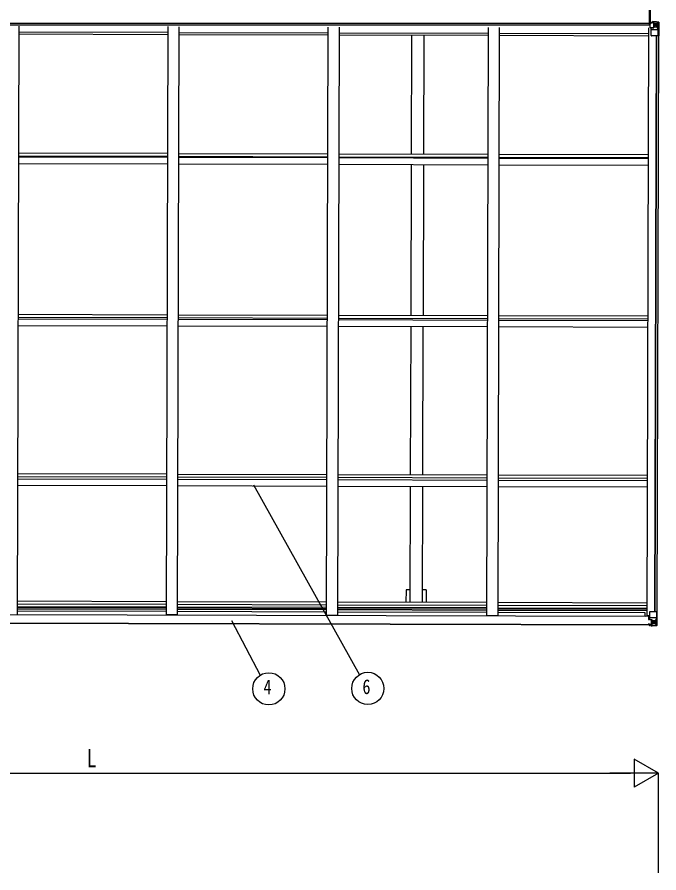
# Model space of a CAD drawing. Units: millimetres, scale not verified. Extents: x -10512 to 10512, y -7425 to 7425.
# Drawn here: x 506 to 3375, y -189 to 3637 of the extents above; entities that cross this region are included whole.
import ezdxf
from ezdxf.enums import TextEntityAlignment as Align

# ---------------------------------------------------------------- set-up
doc = ezdxf.new("R2010")
doc.units = ezdxf.units.MM
doc.header["$LTSCALE"] = 30
for name, color, linetype in [('0-4_YKK_13', 4, 'Continuous'), ('0-5_YKK_A1', 4, 'Continuous'), ('0-6_YKK_D', 6, 'Continuous')]:
    doc.layers.add(name, color=color, linetype=linetype)
doc.styles.add('ＭＳ ゴシック', font='')
doc.styles.get('ＭＳ ゴシック').set_extended_font_data('MS Gothic')

msp = doc.modelspace()

# ---------------------------------------------------------------- linework, layer by layer
at = {"layer": '0-4_YKK_13'}
for p, q in [((3336.04, 3590.59), (3336.1, 3610.75)), ((3337.1, 3611.46), (3346.1, 3611.49)), ((3346.11, 3616.81), (3346.1, 3610.86)), ((3352.54, 3589.6), (3352.61, 3616.39)), ((3364.59, 3607.11), (3352.59, 3607.15)), ((3352.61, 3616.28), (3364.61, 3615.46)), ((3360.05, 3599.93), (3360.05, 3598.97)), ((3366.92, 3607.05), (3364.59, 3607.12)), ((3364.7, 3615.45), (3372.62, 3614.96)), ((3366.88, 3593.58), (3366.92, 3607.05)), ((3367.78, 3610.56), (3370.53, 3614.22)), ((3371.6, 3553.34), (3371.76, 3613.92)), ((3371.76, 3613.99), (3371.76, 3613.92)), ((3373.67, 3615), (3373.67, 3615.04)), ((3374.61, 3614.04), (3374.44, 3553.33)), ((3346.04, 3589.62), (3337.04, 3589.68)), ((3340.44, 3554.42), (3340.53, 3587.52)), ((3364.51, 3580.03), (3340.51, 3580.09)), ((3349.02, 3589.61), (3341.36, 3588.41)), ((3341.36, 3587.78), (3351.71, 3589.4)), ((3341.36, 3588.41), (3341.36, 3587.78)), ((3352.54, 3589.6), (3346.04, 3589.62)), ((3351.71, 3589.4), (3351.71, 3589.61)), ((3352.55, 3593.59), (3364.55, 3593.56)), ((3371.12, 3580.22), (3364.51, 3580.03)), ((3364.55, 3593.56), (3366.88, 3593.58)), ((3364.55, 3593.56), (3364.55, 3593.56)), ((3371.12, 3580.22), (3367.02, 3592.32)), ((3374.44, 3553.33), (3341.44, 3553.42)), ((3312.82, 959.31), (3333.32, 959.26)), ((3328.82, 959.27), (3328.77, 943.48)), ((3333.37, 977.34), (3333.28, 944.24)), ((3364.53, 978.25), (3334.37, 978.33)), ((3364.53, 978.25), (3364.36, 917.67)), ((3327.21, 920.65), (3327.22, 922.22)), ((3327.21, 920.65), (3327.21, 919.65)), ((3328.21, 920.65), (3327.21, 920.65)), ((3327.22, 922.34), (3327.22, 922.22)), ((3328.21, 919.64), (3328.21, 920.65)), ((3333.21, 920.64), (3328.21, 920.65)), ((3328.77, 943.48), (3329.77, 943.47)), ((3329.78, 945.2), (3328.78, 945.2)), ((3328.81, 955.35), (3333.31, 955.34)), ((3333.82, 943.42), (3329.77, 943.47)), ((3333.22, 922.25), (3333.21, 920.64)), ((3333.22, 922.25), (3343.22, 922.31)), ((3357.3, 951.6), (3333.3, 951.67)), ((3334.1, 943.98), (3344.44, 942.3)), ((3334.1, 943.34), (3334.1, 943.98)), ((3344.44, 941.66), (3334.1, 943.34)), ((3335.21, 920.4), (3343.21, 920.38)), ((3335.21, 920.37), (3343.21, 920.35)), ((3339.77, 942.42), (3339.72, 922.69)), ((3339.72, 922.69), (3339.72, 922.45)), ((3343.61, 922.68), (3339.72, 922.69)), ((3339.73, 926.32), (3343.73, 926.31)), ((3339.75, 934.52), (3343.75, 934.51)), ((3343.22, 922.31), (3343.21, 921.38)), ((3343.21, 921.38), (3343.71, 921.38)), ((3343.21, 921.38), (3343.21, 920.38)), ((3343.21, 920.38), (3343.21, 920.35)), ((3343.22, 922.47), (3343.22, 922.31)), ((3343.22, 922.31), (3343.22, 922.31)), ((3343.71, 921.02), (3345.21, 921.01)), ((3343.72, 924.55), (3345.22, 924.55)), ((3343.76, 938.11), (3345.26, 938.1)), ((3344.44, 942.3), (3344.44, 941.66)), ((3346.22, 924.54), (3345.22, 924.55)), ((3357.22, 924.51), (3345.22, 924.55)), ((3357.26, 938.07), (3345.26, 938.1)), ((3351.76, 931.73), (3351.76, 932.69)), ((3359.55, 924.56), (3357.22, 924.51)), ((3357.26, 938.07), (3357.26, 938.07)), ((3357.26, 938.07), (3359.59, 938.03)), ((3363.91, 951.37), (3357.3, 951.6)), ((3359.59, 938.03), (3359.55, 924.56)), ((3363.91, 951.37), (3359.73, 939.3)), ((3360.4, 921.05), (3363.12, 917.38)), ((3333.4, 917.14), (3331.71, 917.57)), ((3333.4, 917.14), (3333.7, 917.14)), ((3333.7, 917.14), (3333.7, 917.57)), ((3338.7, 916.73), (3338.7, 917.55)), ((3338.7, 916.73), (3343.7, 916.81)), ((3338.7, 916.32), (3338.7, 916.73)), ((3338.7, 916.32), (3338.7, 915.81)), ((3345.2, 916.19), (3338.7, 915.81)), ((3338.7, 915.81), (3338.7, 914.92)), ((3338.7, 914.92), (3345.2, 915.3)), ((3345.2, 915.42), (3357.2, 916.17)), ((3357.29, 916.17), (3365.21, 916.63)), ((3364.36, 917.6), (3364.36, 917.67)), ((3366.26, 916.58), (3366.26, 916.54)), ((3366.26, 916.53), (3366.26, 916.53)), ((3367.2, 917.53), (3367.2, 917.57))]:
    msp.add_line(p, q, dxfattribs=at)
for points in [[(3334.15, 3605.32), (3333.15, 3605.32), (3333.15, 3668.32), (3334.15, 3668.32)], [(3336.1, 3610.75), (3336.11, 3610.85), (3346.1, 3610.86)], [(3373.67, 3615.04), (3364.61, 3615.62), (3346.11, 3616.81)], [(3358.13, 3600.89), (3357.17, 3600.9), (3357.17, 3601.86), (3358.13, 3601.85)], [(3360.05, 3598.97), (3359.09, 3598.97), (3359.09, 3599.93)], [(3359.1, 3602.81), (3359.1, 3603.77), (3360.06, 3603.77), (3360.06, 3602.81)], [(3361.01, 3601.85), (3361.97, 3601.84), (3361.97, 3600.88), (3361.01, 3600.89)], [(3367.2, 917.57), (3367.37, 978.24), (3364.53, 978.25)], [(3333.22, 922.25), (3333.22, 922.26), (3327.22, 922.22)], [(3328.22, 922.38), (3343.22, 922.47), (3343.22, 922.47)], [(3329.77, 943.47), (3329.78, 945.2), (3333.28, 945.21)], [(3343.21, 921.38), (3335.21, 921.4), (3335.21, 919.63)], [(3338.7, 916.32), (3343.7, 916.31), (3343.77, 941.77)], [(3366.26, 916.53), (3357.2, 916.01), (3345.2, 915.3), (3345.27, 941.4)], [(3350.8, 929.81), (3349.84, 929.81), (3349.84, 930.77), (3350.8, 930.77)], [(3352.71, 928.84), (3352.71, 927.88), (3351.75, 927.89), (3351.75, 928.85)], [(3351.76, 932.69), (3352.72, 932.68), (3352.72, 931.72)], [(3353.68, 930.76), (3354.64, 930.76), (3354.64, 929.8), (3353.68, 929.8)]]:
    msp.add_lwpolyline(points, dxfattribs=at)
msp.add_lwpolyline([(3334.15, 3605.32), (3334.15, 3668.32), (3335.65, 3668.32), (3335.65, 3605.32)], close=True, dxfattribs=at)
for centre in [(3359.57, 3601.37), (3352.24, 930.29)]:
    msp.add_circle(centre, 5.3, dxfattribs=at)
for centre, radius, start, end in [((3358.13, 3599.93), 0.96, 359.84268, 89.84268), ((3358.14, 3602.81), 0.96, 269.84268, 359.84268), ((3361.01, 3599.93), 0.96, 89.84268, 179.84268), ((3361.02, 3602.81), 0.96, 179.84268, 269.84268), ((3370.48, 3614.05), 1.28, 357.38373, 48.66437), ((3372.49, 3627.65), 12.7, 264.73957, 270.59803), ((3373.61, 3614.05), 1, 359.8419, 86.34252), ((3373.61, 3614.04), 0.999, 359.89186, 86.40029), ((3373.61, 3614), 0.999, 359.89186, 86.40029), ((3341.47, 3587.48), 0.937, 96.57502, 177.5206), ((3341.47, 3586.85), 0.937, 96.57502, 177.5206), ((3351.61, 3590.33), 0.937, 276.57502, 308.90871), ((3341.44, 3554.42), 1, 179.84268, 269.84268), ((3334.37, 977.33), 1, 89.84268, 179.84268), ((3328.06, 914.69), 7.69, 88.81267, 96.27694), ((3334.21, 944.91), 0.937, 182.16477, 263.11035), ((3334.21, 944.27), 0.937, 182.16477, 263.11035), ((3343.21, 919.88), 0.5, 359.84377, 89.84377), ((3343.21, 919.85), 0.5, 359.8407, 89.8396), ((3343.22, 922.81), 0.5, 270.37164, 359.88733), ((3343.21, 922.98), 0.513, 271.72296, 0.88976), ((3344.33, 941.37), 0.937, 2.16477, 83.11035), ((3344.33, 940.73), 0.937, 2.16477, 83.11035), ((3350.79, 928.85), 0.96, 359.84268, 89.84268), ((3350.8, 931.73), 0.96, 269.84268, 359.84268), ((3353.67, 928.84), 0.96, 89.84268, 179.84268), ((3353.68, 931.72), 0.96, 179.84268, 269.84268), ((3363.08, 917.55), 1.28, 311.021, 2.30164), ((3365.01, 903.93), 12.7, 89.08734, 94.94579), ((3366.2, 917.58), 0.999, 273.28508, 359.79351), ((3366.2, 917.54), 0.999, 273.28508, 359.79351), ((3366.2, 917.53), 1, 273.34285, 359.84347)]:
    msp.add_arc(centre, radius, start, end, dxfattribs=at)
for centre, major_axis, ratio, start_param, end_param in [((3337.1, 3610.75), (-1, -0.01), 0.707053, 4.7036637, 6.124411), ((3446.34, 3606.89), (-81.75, 0.22), 0.061163, 6.2824128, 6.2831853), ((3369.79, 3606.96), (-0.02, 5), 0.573921, 0.7672717, 1.551125), ((3371.47, 3612.03), (0.03, 3), 0.466854, 0.125683, 0.7596956), ((3371.67, 3615.13), (-2, 0.13), 0.060933, 2.0712557, 3.1453404), ((3172.7, 3627.91), (-200.96, 12.91), 0.060933, 3.1453404, 3.145839), ((3337.04, 3590.59), (-1, 0.023), 0.906239, 0.0187047, 1.589501), ((3368.29, 3593.6), (0, 3), 0.468246, 1.5772882, 2.0127935), ((3370.41, 3582.57), (-0.85, 2.32), 0.403757, 3.0087805, 3.9744392), ((3438.97, 924.29), (-81.75, 0.22), 0.061163, 0, 0.0007725), ((3362.43, 924.64), (-0.04, -5), 0.573921, 4.7320603, 5.5159136), ((3361, 938.01), (-0.01, -3), 0.468246, 4.2703918, 4.7058971), ((3363.18, 949.03), (-0.86, -2.32), 0.403757, 2.3087461, 3.2744049), ((3364.08, 919.56), (0.02, -3), 0.466854, 5.5234897, 6.1575023), ((3364.26, 916.46), (-2, -0.12), 0.060933, 3.1378449, 4.2119296), ((3165.23, 904.78), (-201.03, -11.81), 0.060933, 3.1373463, 3.1378449)]:
    msp.add_ellipse(centre, major_axis=major_axis, ratio=ratio, start_param=start_param, end_param=end_param, dxfattribs=at)
at = {"layer": '0-5_YKK_A1'}
for p, q in [((3333.15, 3608.38), (-1639.85, 3608.65)), ((3333.15, 3601.69), (-1639.85, 3601.69)), ((3333.15, 3601.69), (3333.15, 3605.32)), ((3335.61, 3615.23), (3346.11, 3615.2)), ((513.55, 3596.24), (506.33, 967.62)), ((1178.89, 3567.6), (512.89, 3569.43)), ((1179.13, 3558.47), (513.14, 3560.3)), ((1179.54, 3594.41), (1172.33, 965.8)), ((1229.54, 3594.27), (1222.33, 965.66)), ((1894.88, 3565.63), (1228.89, 3567.46)), ((1895.54, 3592.45), (1888.32, 963.83)), ((1945.54, 3592.31), (1938.32, 963.69)), ((2610.88, 3563.67), (1944.88, 3565.5)), ((2611.54, 3590.48), (2604.32, 961.86)), ((2661.54, 3590.34), (2654.32, 961.73)), ((3326.88, 3561.7), (2660.88, 3563.53)), ((3327.54, 3588.51), (3320.32, 959.9)), ((1895.13, 3556.5), (1229.13, 3558.33)), ((2611.13, 3554.54), (1945.13, 3556.37)), ((2268.94, 3555.48), (2267.48, 3023.56)), ((2323.94, 3555.33), (2322.48, 3023.41)), ((3327.13, 3552.57), (2661.13, 3554.4)), ((3362.74, 3553.36), (3355.67, 978.28)), ((3363.44, 3553.36), (3356.37, 978.27)), ((3372.44, 3553.34), (3365.37, 978.25)), ((1177.98, 3026.55), (511.99, 3028.38)), ((1893.98, 3024.59), (1227.98, 3026.42)), ((2609.98, 3022.62), (1943.98, 3024.45)), ((1177.94, 3009.24), (511.94, 3011.07)), ((1177.95, 3013.54), (511.95, 3015.37)), ((1893.93, 3007.28), (1227.94, 3009.11)), ((1893.95, 3011.57), (1227.95, 3013.4)), ((2609.93, 3005.31), (1943.93, 3007.14)), ((2609.94, 3009.61), (1943.95, 3011.44)), ((3325.93, 3003.35), (2659.93, 3005.17)), ((3325.94, 3007.64), (2659.94, 3009.47)), ((3325.98, 3020.66), (2659.98, 3022.49)), ((1177.86, 2979.48), (511.86, 2981.31)), ((1893.85, 2977.52), (1227.86, 2979.35)), ((2609.85, 2975.55), (1943.85, 2977.38)), ((2267.35, 2976.49), (2265.5, 2302.13)), ((2322.35, 2976.34), (2320.5, 2301.98)), ((3325.85, 2973.59), (2659.85, 2975.41)), ((1176, 2305.12), (510.01, 2306.95)), ((1892, 2303.16), (1226, 2304.98)), ((2608, 2301.19), (1942, 2303.02)), ((3324, 2299.22), (2658, 2301.05)), ((1175.95, 2285.02), (509.95, 2286.85)), ((1175.97, 2292.17), (509.97, 2293.99)), ((1891.95, 2283.05), (1225.95, 2284.88)), ((1891.97, 2290.2), (1225.97, 2292.03)), ((2607.94, 2281.09), (1941.95, 2282.91)), ((2607.96, 2288.23), (1941.97, 2290.06)), ((3323.94, 2279.12), (2657.94, 2280.95)), ((3323.96, 2286.27), (2657.96, 2288.1)), ((1175.87, 2255.58), (509.87, 2257.4)), ((1891.87, 2253.61), (1225.87, 2255.44)), ((2607.86, 2251.64), (1941.87, 2253.47)), ((2265.36, 2252.58), (2263.54, 1589.76)), ((2320.36, 2252.43), (2318.54, 1589.61)), ((3323.86, 2249.68), (2657.86, 2251.51)), ((1173.99, 1569.76), (507.99, 1571.59)), ((1174.01, 1579.92), (508.02, 1581.75)), ((1174.05, 1592.76), (508.05, 1594.58)), ((1889.98, 1567.8), (1223.98, 1569.63)), ((1890.01, 1577.95), (1224.01, 1579.78)), ((1890.05, 1590.79), (1224.05, 1592.62)), ((2606.01, 1575.99), (1940.01, 1577.82)), ((2606.04, 1588.82), (1940.05, 1590.65)), ((3322, 1574.02), (2656.01, 1575.85)), ((3322.04, 1586.86), (2656.04, 1588.69)), ((1173.91, 1540.8), (507.91, 1542.63)), ((1889.9, 1538.83), (1223.91, 1540.66)), ((2605.9, 1536.87), (1939.9, 1538.7)), ((2605.98, 1565.83), (1939.98, 1567.66)), ((2263.4, 1537.81), (2261.98, 1020.24)), ((2318.4, 1537.66), (2316.98, 1020.09)), ((3321.9, 1534.9), (2655.9, 1536.73)), ((3321.98, 1563.87), (2655.98, 1565.69)), ((2334.83, 1076.31), (2317.13, 1076.36)), ((2334.83, 1076.31), (2334.68, 1020.04)), ((506.41, 997.1), (1172.41, 995.28)), ((1172.42, 999.06), (506.42, 1000.89)), ((1172.45, 1010.41), (506.45, 1012.24)), ((1172.48, 1023.23), (506.49, 1025.06)), ((1222.41, 995.14), (1888.41, 993.31)), ((1888.42, 997.1), (1222.42, 998.93)), ((1888.45, 1008.44), (1222.45, 1010.27)), ((1888.48, 1021.27), (1222.48, 1023.09)), ((2604.41, 995.13), (1938.42, 996.96)), ((2604.44, 1006.48), (1938.45, 1008.3)), ((2604.48, 1019.3), (1938.48, 1021.13)), ((3320.41, 993.16), (2654.41, 994.99)), ((3320.44, 1004.51), (2654.44, 1006.34)), ((3320.48, 1017.33), (2654.48, 1019.16)), ((-1634.17, 971.47), (3312.81, 957.89)), ((1172.36, 978.84), (506.37, 980.67)), ((1172.39, 988.21), (506.39, 990.03)), ((1172.33, 965.8), (1222.33, 965.66)), ((1888.36, 976.87), (1222.36, 978.7)), ((1888.39, 986.24), (1222.39, 988.07)), ((1888.32, 963.83), (1938.32, 963.69)), ((2604.36, 974.91), (1938.36, 976.74)), ((2604.38, 984.27), (1938.39, 986.1)), ((1938.4, 993.17), (2604.4, 991.34)), ((2604.32, 961.86), (2654.32, 961.73)), ((3312.85, 972.96), (2654.36, 974.77)), ((3320.38, 982.31), (2654.38, 984.14)), ((2654.4, 991.21), (3320.4, 989.38)), ((3312.81, 957.89), (3312.85, 972.96)), ((3333.32, 959.86), (3320.32, 959.9)), ((3343.7, 917.54), (-1665.28, 931.29)), ((3343.71, 919.6), (-1665.27, 933.36))]:
    msp.add_line(p, q, dxfattribs=at)
msp.add_lwpolyline([(2262.13, 1076.51), (2244.43, 1076.56), (2244.28, 1020.29)], dxfattribs=at)
at = {"layer": '0-6_YKK_D'}
for p, q in [((1563.27, 1546.43), (2036.13, 696.88)), ((1465.11, 939.49), (1592.28, 694.09)), ((3372.65, 256.21), (3264.4, 318.71)), ((3264.4, 318.71), (3264.4, 193.71)), ((-1554.35, 256.21), (3247.65, 256.21)), ((3372.65, 256.21), (3156.14, 256.21)), ((3372.65, 256.21), (3264.4, 193.71)), ((3372.65, -189.34), (3372.65, 257.21))]:
    msp.add_line(p, q, dxfattribs=at)
for centre in [(1631.35, 633.61), (2073.68, 635.44)]:
    msp.add_circle(centre, 72, dxfattribs=at)

# ---------------------------------------------------------------- texts
at = {"layer": '0-6_YKK_D', "style": 'ＭＳ ゴシック', "width": 0.8}
for s, height, p in [('4', 65.98, (1607.35, 588.61)), ('6', 65.98, (2049.68, 590.44)), ('L', 82.48, (816.65, 257.21))]:
    msp.add_text(s, height=height, dxfattribs=at).set_placement(p, align=Align.BOTTOM_LEFT)

doc.saveas('drawing.dxf')
